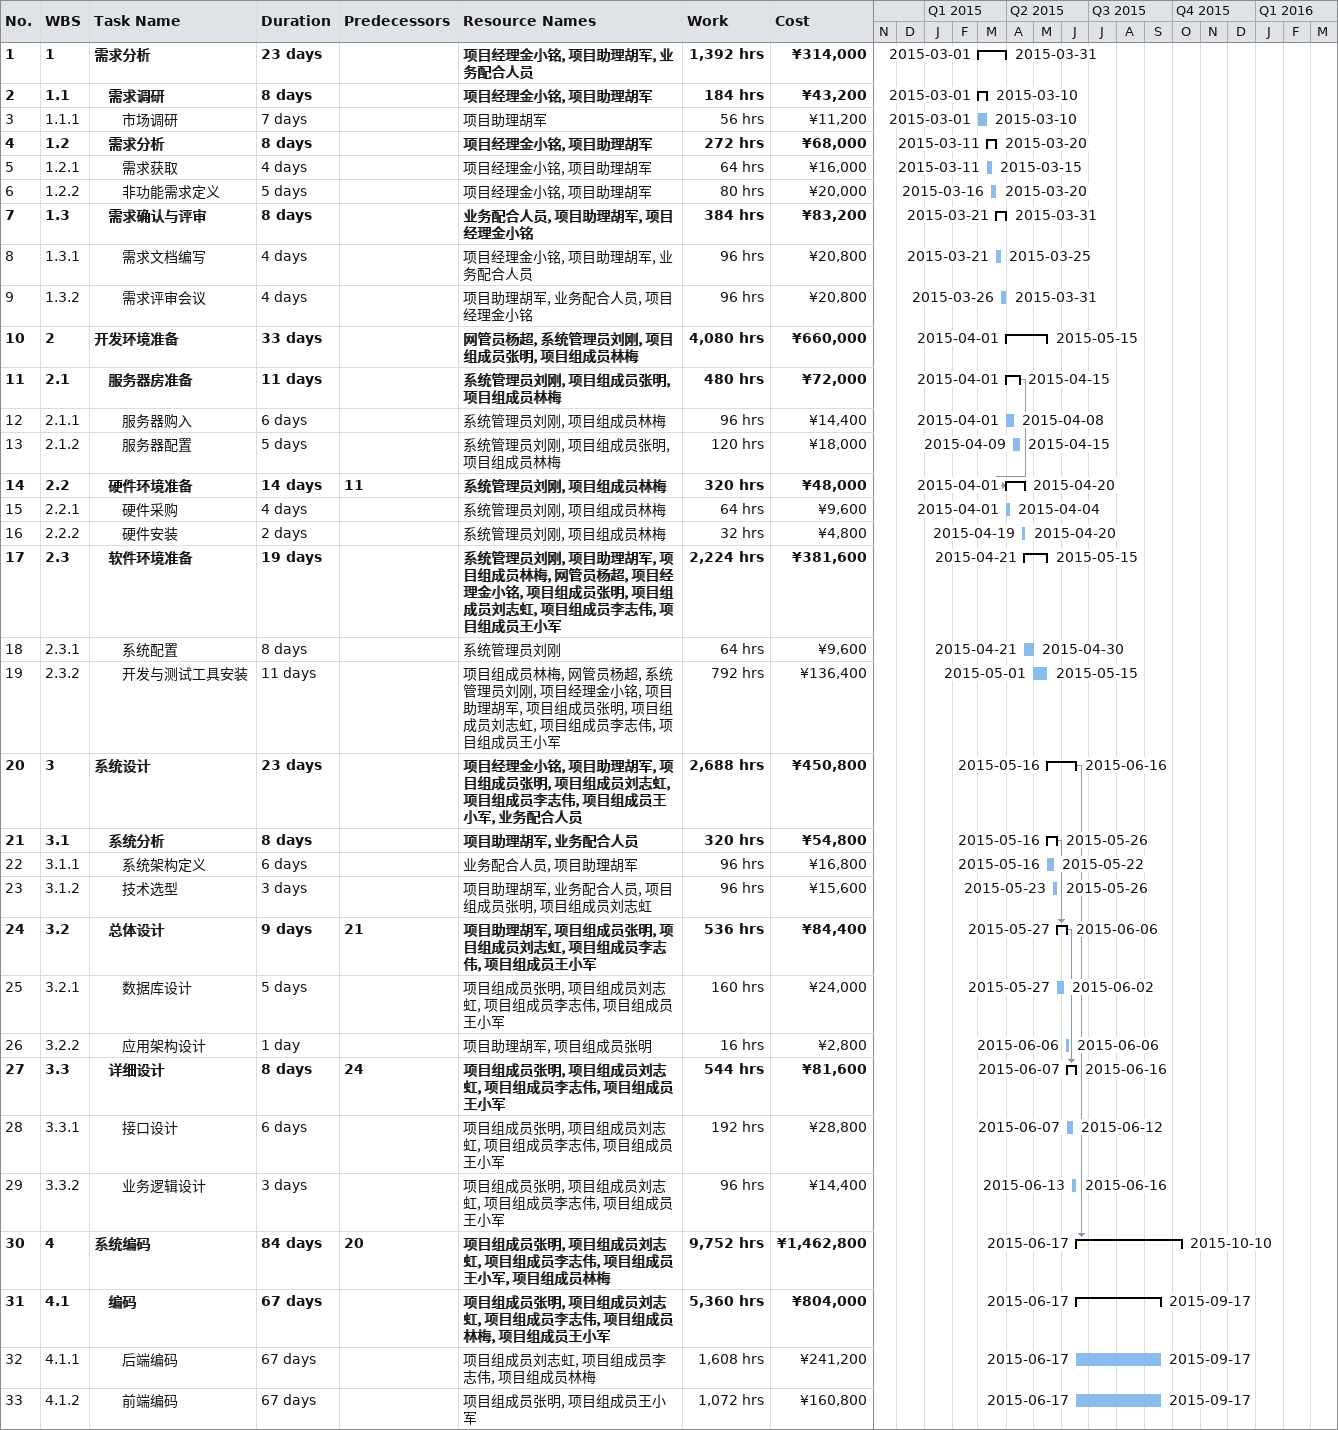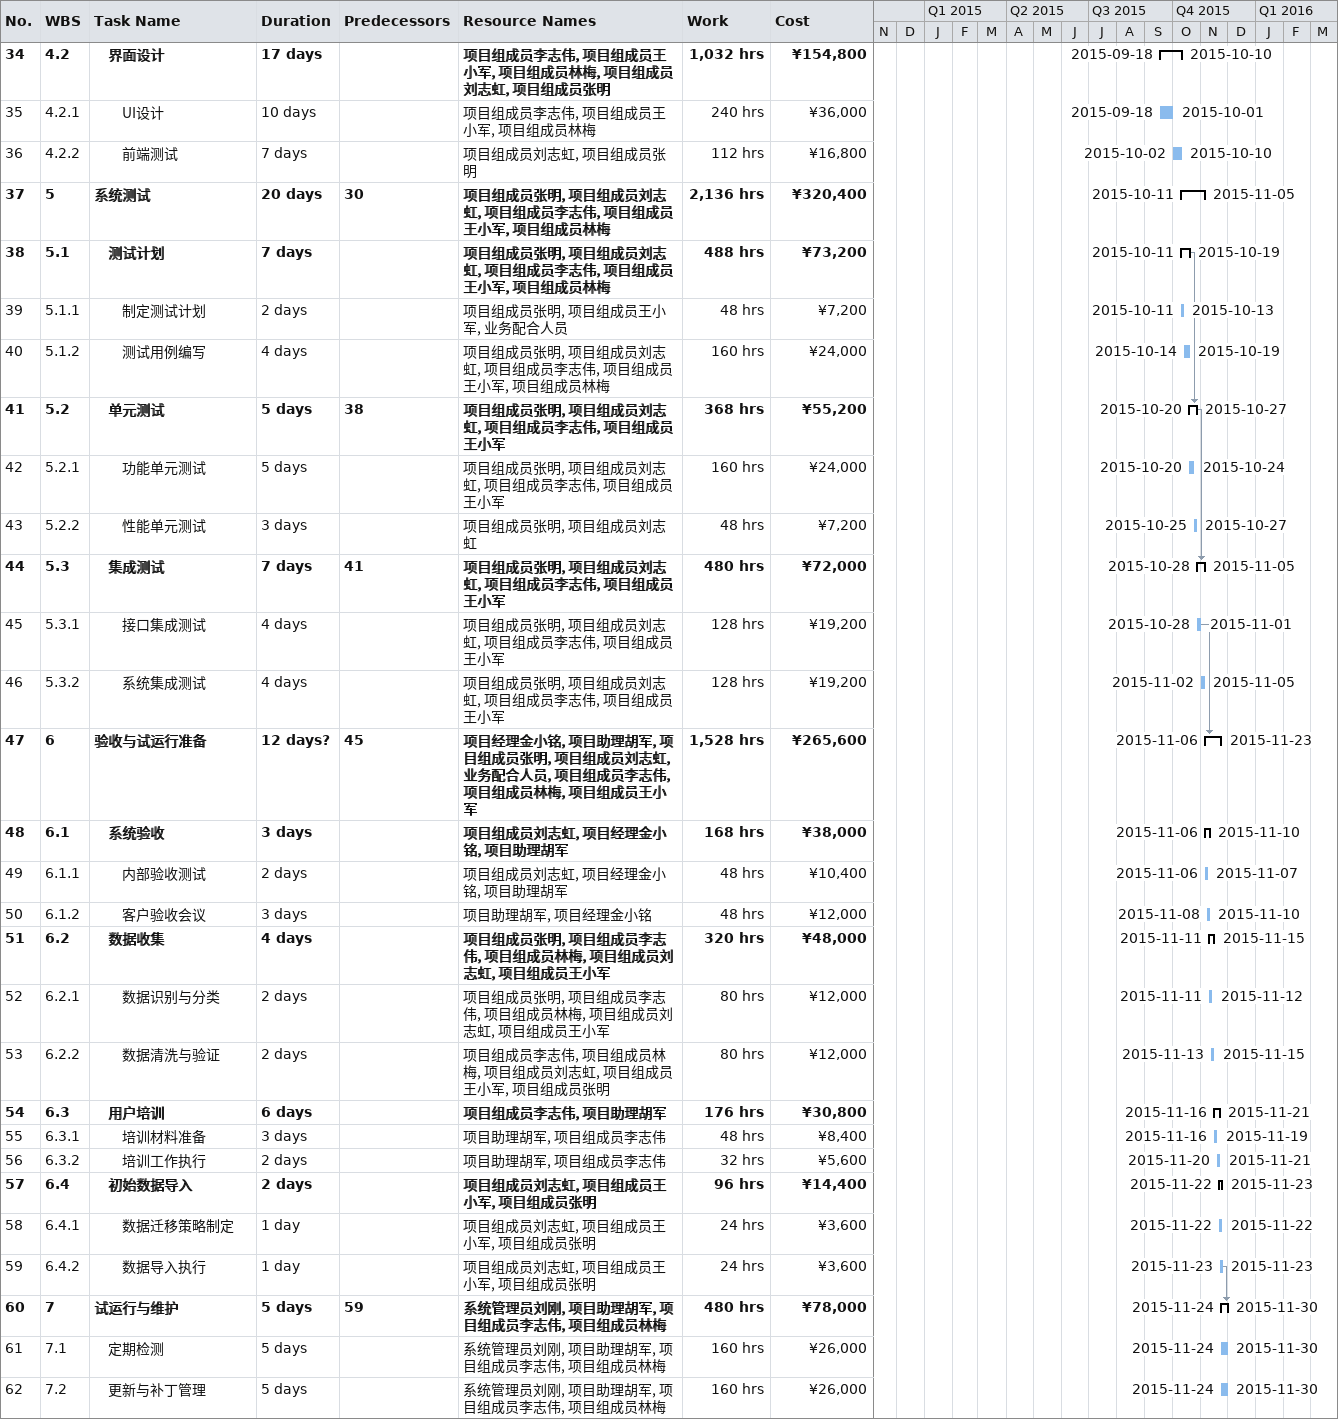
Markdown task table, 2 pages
| ID | WBS | Task | Duration | Start | Finish | Predecessors | Resources | Work (h) | Cost (¥) |
|---|---|---|---|---|---|---|---|---|---|
| 1 | 1 | **需求分析** | 23d | 2015-03-01 | 2015-03-31 |  | 项目经理金小铭, 项目助理胡军, 业务配合人员 | 1392 | 314000 |
| 2 | 1.1 | **需求调研** | 8d | 2015-03-01 | 2015-03-10 |  | 项目经理金小铭, 项目助理胡军 | 184 | 43200 |
| 3 | 1.1.1 | 市场调研 | 7d | 2015-03-01 | 2015-03-10 |  | 项目助理胡军 | 56 | 11200 |
| 4 | 1.2 | **需求分析** | 8d | 2015-03-11 | 2015-03-20 |  | 项目经理金小铭, 项目助理胡军 | 272 | 68000 |
| 5 | 1.2.1 | 需求获取 | 4d | 2015-03-11 | 2015-03-15 |  | 项目经理金小铭, 项目助理胡军 | 64 | 16000 |
| 6 | 1.2.2 | 非功能需求定义 | 5d | 2015-03-16 | 2015-03-20 |  | 项目经理金小铭, 项目助理胡军 | 80 | 20000 |
| 7 | 1.3 | **需求确认与评审** | 8d | 2015-03-21 | 2015-03-31 |  | 业务配合人员, 项目助理胡军, 项目经理金小铭 | 384 | 83200 |
| 8 | 1.3.1 | 需求文档编写 | 4d | 2015-03-21 | 2015-03-25 |  | 项目经理金小铭, 项目助理胡军, 业务配合人员 | 96 | 20800 |
| 9 | 1.3.2 | 需求评审会议 | 4d | 2015-03-26 | 2015-03-31 |  | 项目助理胡军, 业务配合人员, 项目经理金小铭 | 96 | 20800 |
| 10 | 2 | **开发环境准备** | 33d | 2015-04-01 | 2015-05-15 |  | 网管员杨超, 系统管理员刘刚, 项目组成员张明, 项目组成员林梅 | 4080 | 660000 |
| 11 | 2.1 | **服务器房准备** | 11d | 2015-04-01 | 2015-04-15 |  | 系统管理员刘刚, 项目组成员张明, 项目组成员林梅 | 480 | 72000 |
| 12 | 2.1.1 | 服务器购入 | 6d | 2015-04-01 | 2015-04-08 |  | 系统管理员刘刚, 项目组成员林梅 | 96 | 14400 |
| 13 | 2.1.2 | 服务器配置 | 5d | 2015-04-09 | 2015-04-15 |  | 系统管理员刘刚, 项目组成员张明, 项目组成员林梅 | 120 | 18000 |
| 14 | 2.2 | **硬件环境准备** | 14d | 2015-04-01 | 2015-04-20 | 11 | 系统管理员刘刚, 项目组成员林梅 | 320 | 48000 |
| 15 | 2.2.1 | 硬件采购 | 4d | 2015-04-01 | 2015-04-04 |  | 系统管理员刘刚, 项目组成员林梅 | 64 | 9600 |
| 16 | 2.2.2 | 硬件安装 | 2d | 2015-04-19 | 2015-04-20 |  | 系统管理员刘刚, 项目组成员林梅 | 32 | 4800 |
| 17 | 2.3 | **软件环境准备** | 19d | 2015-04-21 | 2015-05-15 |  | 系统管理员刘刚, 项目助理胡军, 项目组成员林梅, 网管员杨超, 项目经理金小铭, 项目组成员张明, 项目组成员刘志虹, 项目组成员李志伟, 项目组成员王小军 | 2224 | 381600 |
| 18 | 2.3.1 | 系统配置 | 8d | 2015-04-21 | 2015-04-30 |  | 系统管理员刘刚 | 64 | 9600 |
| 19 | 2.3.2 | 开发与测试工具安装 | 11d | 2015-05-01 | 2015-05-15 |  | 项目组成员林梅, 网管员杨超, 系统管理员刘刚, 项目经理金小铭, 项目助理胡军, 项目组成员张明, 项目组成员刘志虹, 项目组成员李志伟, 项目组成员王小军 | 792 | 136400 |
| 20 | 3 | **系统设计** | 23d | 2015-05-16 | 2015-06-16 |  | 项目经理金小铭, 项目助理胡军, 项目组成员张明, 项目组成员刘志虹, 项目组成员李志伟, 项目组成员王小军, 业务配合人员 | 2688 | 450800 |
| 21 | 3.1 | **系统分析** | 8d | 2015-05-16 | 2015-05-26 |  | 项目助理胡军, 业务配合人员 | 320 | 54800 |
| 22 | 3.1.1 | 系统架构定义 | 6d | 2015-05-16 | 2015-05-22 |  | 业务配合人员, 项目助理胡军 | 96 | 16800 |
| 23 | 3.1.2 | 技术选型 | 3d | 2015-05-23 | 2015-05-26 |  | 项目助理胡军, 业务配合人员, 项目组成员张明, 项目组成员刘志虹 | 96 | 15600 |
| 24 | 3.2 | **总体设计** | 9d | 2015-05-27 | 2015-06-06 | 21 | 项目助理胡军, 项目组成员张明, 项目组成员刘志虹, 项目组成员李志伟, 项目组成员王小军 | 536 | 84400 |
| 25 | 3.2.1 | 数据库设计 | 5d | 2015-05-27 | 2015-06-02 |  | 项目组成员张明, 项目组成员刘志虹, 项目组成员李志伟, 项目组成员王小军 | 160 | 24000 |
| 26 | 3.2.2 | 应用架构设计 | 1d | 2015-06-06 | 2015-06-06 |  | 项目助理胡军, 项目组成员张明 | 16 | 2800 |
| 27 | 3.3 | **详细设计** | 8d | 2015-06-07 | 2015-06-16 | 24 | 项目组成员张明, 项目组成员刘志虹, 项目组成员李志伟, 项目组成员王小军 | 544 | 81600 |
| 28 | 3.3.1 | 接口设计 | 6d | 2015-06-07 | 2015-06-12 |  | 项目组成员张明, 项目组成员刘志虹, 项目组成员李志伟, 项目组成员王小军 | 192 | 28800 |
| 29 | 3.3.2 | 业务逻辑设计 | 3d | 2015-06-13 | 2015-06-16 |  | 项目组成员张明, 项目组成员刘志虹, 项目组成员李志伟, 项目组成员王小军 | 96 | 14400 |
| 30 | 4 | **系统编码** | 84d | 2015-06-17 | 2015-10-10 | 20 | 项目组成员张明, 项目组成员刘志虹, 项目组成员李志伟, 项目组成员王小军, 项目组成员林梅 | 9752 | 1462800 |
| 31 | 4.1 | **编码** | 67d | 2015-06-17 | 2015-09-17 |  | 项目组成员张明, 项目组成员刘志虹, 项目组成员李志伟, 项目组成员林梅, 项目组成员王小军 | 5360 | 804000 |
| 32 | 4.1.1 | 后端编码 | 67d | 2015-06-17 | 2015-09-17 |  | 项目组成员刘志虹, 项目组成员李志伟, 项目组成员林梅 | 1608 | 241200 |
| 33 | 4.1.2 | 前端编码 | 67d | 2015-06-17 | 2015-09-17 |  | 项目组成员张明, 项目组成员王小军 | 1072 | 160800 |
| 34 | 4.2 | **界面设计** | 17d | 2015-09-18 | 2015-10-10 |  | 项目组成员李志伟, 项目组成员王小军, 项目组成员林梅, 项目组成员刘志虹, 项目组成员张明 | 1032 | 154800 |
| 35 | 4.2.1 | UI设计 | 10d | 2015-09-18 | 2015-10-01 |  | 项目组成员李志伟, 项目组成员王小军, 项目组成员林梅 | 240 | 36000 |
| 36 | 4.2.2 | 前端测试 | 7d | 2015-10-02 | 2015-10-10 |  | 项目组成员刘志虹, 项目组成员张明 | 112 | 16800 |
| 37 | 5 | **系统测试** | 20d | 2015-10-11 | 2015-11-05 | 30 | 项目组成员张明, 项目组成员刘志虹, 项目组成员李志伟, 项目组成员王小军, 项目组成员林梅 | 2136 | 320400 |
| 38 | 5.1 | **测试计划** | 7d | 2015-10-11 | 2015-10-19 |  | 项目组成员张明, 项目组成员刘志虹, 项目组成员李志伟, 项目组成员王小军, 项目组成员林梅 | 488 | 73200 |
| 39 | 5.1.1 | 制定测试计划 | 2d | 2015-10-11 | 2015-10-13 |  | 项目组成员张明, 项目组成员王小军, 业务配合人员 | 48 | 7200 |
| 40 | 5.1.2 | 测试用例编写 | 4d | 2015-10-14 | 2015-10-19 |  | 项目组成员张明, 项目组成员刘志虹, 项目组成员李志伟, 项目组成员王小军, 项目组成员林梅 | 160 | 24000 |
| 41 | 5.2 | **单元测试** | 5d | 2015-10-20 | 2015-10-27 | 38 | 项目组成员张明, 项目组成员刘志虹, 项目组成员李志伟, 项目组成员王小军 | 368 | 55200 |
| 42 | 5.2.1 | 功能单元测试 | 5d | 2015-10-20 | 2015-10-24 |  | 项目组成员张明, 项目组成员刘志虹, 项目组成员李志伟, 项目组成员王小军 | 160 | 24000 |
| 43 | 5.2.2 | 性能单元测试 | 3d | 2015-10-25 | 2015-10-27 |  | 项目组成员张明, 项目组成员刘志虹 | 48 | 7200 |
| 44 | 5.3 | **集成测试** | 7d | 2015-10-28 | 2015-11-05 | 41 | 项目组成员张明, 项目组成员刘志虹, 项目组成员李志伟, 项目组成员王小军 | 480 | 72000 |
| 45 | 5.3.1 | 接口集成测试 | 4d | 2015-10-28 | 2015-11-01 |  | 项目组成员张明, 项目组成员刘志虹, 项目组成员李志伟, 项目组成员王小军 | 128 | 19200 |
| 46 | 5.3.2 | 系统集成测试 | 4d | 2015-11-02 | 2015-11-05 |  | 项目组成员张明, 项目组成员刘志虹, 项目组成员李志伟, 项目组成员王小军 | 128 | 19200 |
| 47 | 6 | **验收与试运行准备** | 12d? | 2015-11-06 | 2015-11-23 | 45 | 项目经理金小铭, 项目助理胡军, 项目组成员张明, 项目组成员刘志虹, 业务配合人员, 项目组成员李志伟, 项目组成员林梅, 项目组成员王小军 | 1528 | 265600 |
| 48 | 6.1 | **系统验收** | 3d | 2015-11-06 | 2015-11-10 |  | 项目组成员刘志虹, 项目经理金小铭, 项目助理胡军 | 168 | 38000 |
| 49 | 6.1.1 | 内部验收测试 | 2d | 2015-11-06 | 2015-11-07 |  | 项目组成员刘志虹, 项目经理金小铭, 项目助理胡军 | 48 | 10400 |
| 50 | 6.1.2 | 客户验收会议 | 3d | 2015-11-08 | 2015-11-10 |  | 项目助理胡军, 项目经理金小铭 | 48 | 12000 |
| 51 | 6.2 | **数据收集** | 4d | 2015-11-11 | 2015-11-15 |  | 项目组成员张明, 项目组成员李志伟, 项目组成员林梅, 项目组成员刘志虹, 项目组成员王小军 | 320 | 48000 |
| 52 | 6.2.1 | 数据识别与分类 | 2d | 2015-11-11 | 2015-11-12 |  | 项目组成员张明, 项目组成员李志伟, 项目组成员林梅, 项目组成员刘志虹, 项目组成员王小军 | 80 | 12000 |
| 53 | 6.2.2 | 数据清洗与验证 | 2d | 2015-11-13 | 2015-11-15 |  | 项目组成员李志伟, 项目组成员林梅, 项目组成员刘志虹, 项目组成员王小军, 项目组成员张明 | 80 | 12000 |
| 54 | 6.3 | **用户培训** | 6d | 2015-11-16 | 2015-11-21 |  | 项目组成员李志伟, 项目助理胡军 | 176 | 30800 |
| 55 | 6.3.1 | 培训材料准备 | 3d | 2015-11-16 | 2015-11-19 |  | 项目助理胡军, 项目组成员李志伟 | 48 | 8400 |
| 56 | 6.3.2 | 培训工作执行 | 2d | 2015-11-20 | 2015-11-21 |  | 项目助理胡军, 项目组成员李志伟 | 32 | 5600 |
| 57 | 6.4 | **初始数据导入** | 2d | 2015-11-22 | 2015-11-23 |  | 项目组成员刘志虹, 项目组成员王小军, 项目组成员张明 | 96 | 14400 |
| 58 | 6.4.1 | 数据迁移策略制定 | 1d | 2015-11-22 | 2015-11-22 |  | 项目组成员刘志虹, 项目组成员王小军, 项目组成员张明 | 24 | 3600 |
| 59 | 6.4.2 | 数据导入执行 | 1d | 2015-11-23 | 2015-11-23 |  | 项目组成员刘志虹, 项目组成员王小军, 项目组成员张明 | 24 | 3600 |
| 60 | 7 | **试运行与维护** | 5d | 2015-11-24 | 2015-11-30 | 59 | 系统管理员刘刚, 项目助理胡军, 项目组成员李志伟, 项目组成员林梅 | 480 | 78000 |
| 61 | 7.1 | 定期检测 | 5d | 2015-11-24 | 2015-11-30 |  | 系统管理员刘刚, 项目助理胡军, 项目组成员李志伟, 项目组成员林梅 | 160 | 26000 |
| 62 | 7.2 | 更新与补丁管理 | 5d | 2015-11-24 | 2015-11-30 |  | 系统管理员刘刚, 项目助理胡军, 项目组成员李志伟, 项目组成员林梅 | 160 | 26000 |
